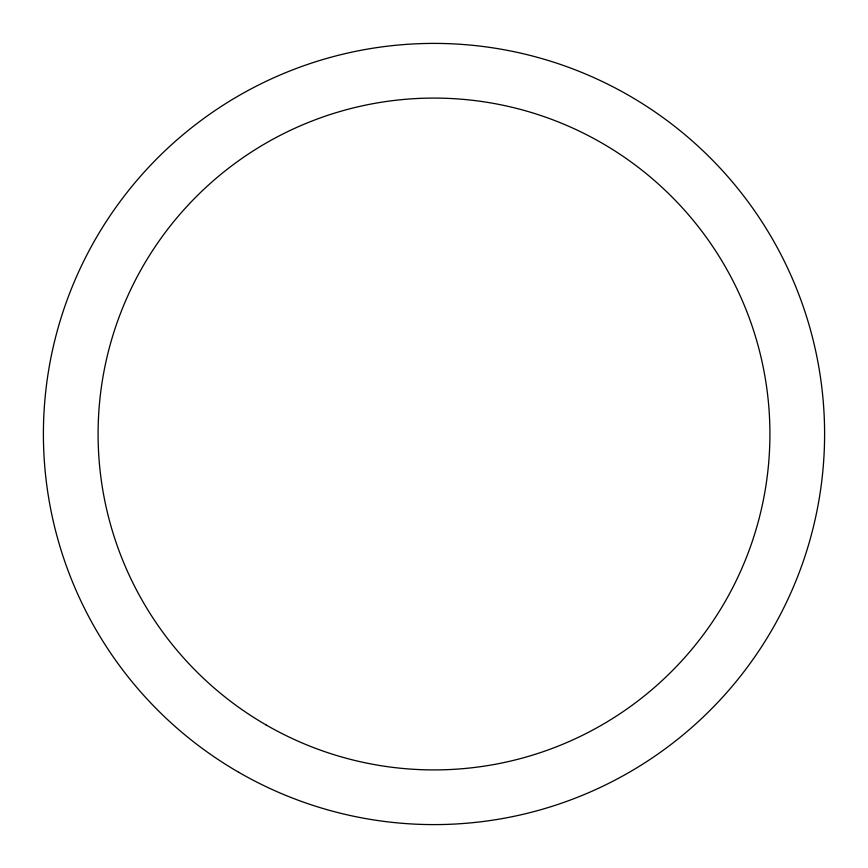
<?xml version="1.0" encoding="UTF-8"?>
<svg xmlns="http://www.w3.org/2000/svg" width="868" height="868" viewBox="0 0 868 868"><rect width="100%" height="100%" fill="white"/><g stroke="black" fill="none" stroke-linecap="round" stroke-linejoin="round"><path stroke-width="1.3" d="M238.7 772.27A390.6 390.6 0 0 0 824.6 434A390.6 390.6 0 0 0 238.7 95.73A390.6 390.6 0 0 0 238.7 772.27M266.042 724.91A335.916 335.916 0 0 0 769.916 434A335.916 335.916 0 0 0 266.042 143.09A335.916 335.916 0 0 0 266.042 724.91"/></g></svg>
